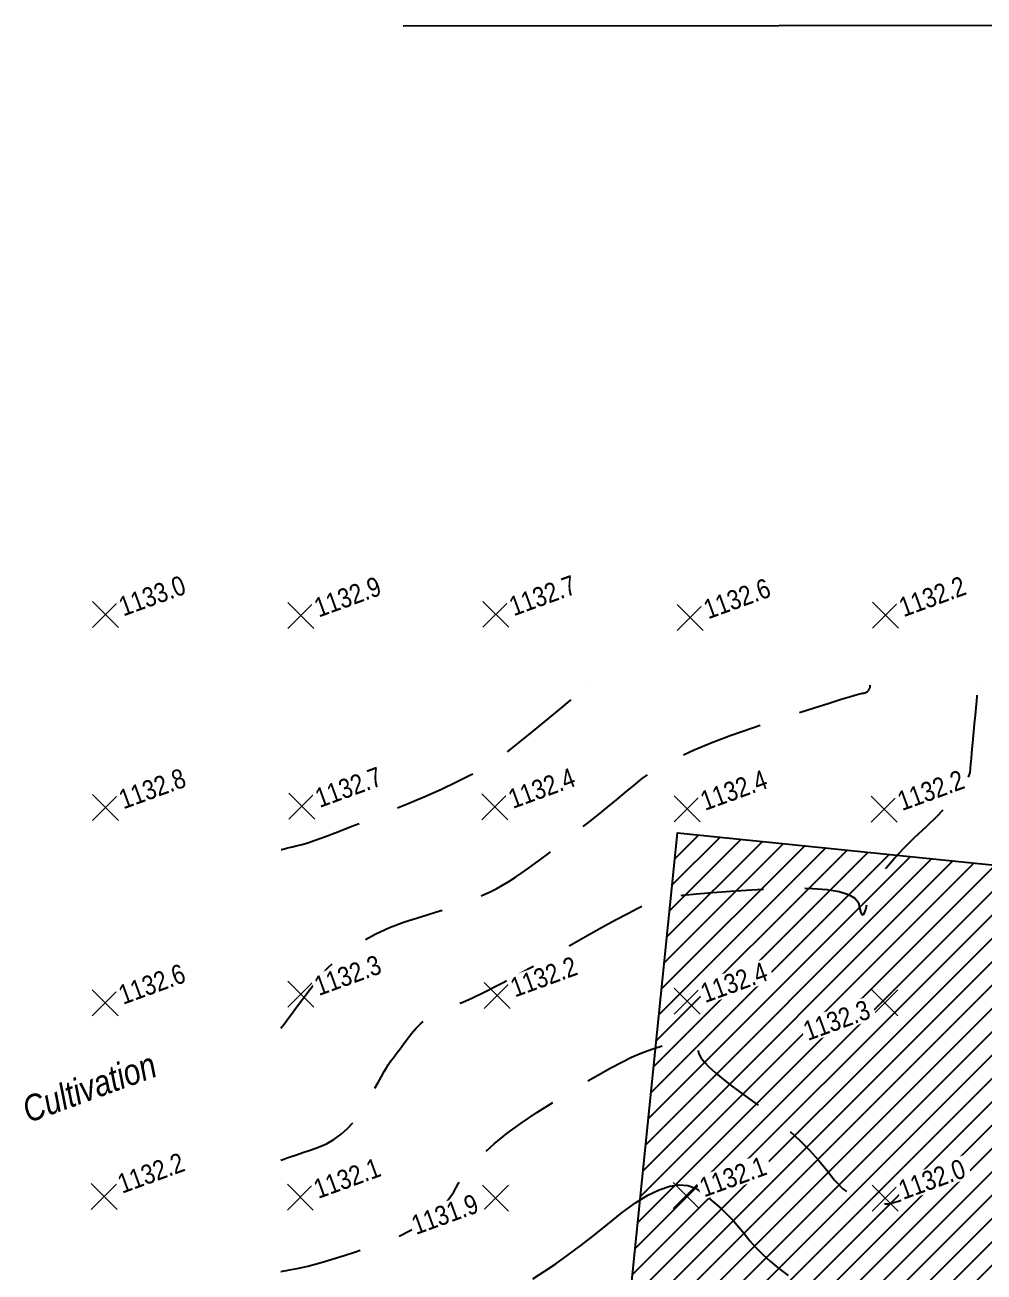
# Model space of a CAD drawing. Extents: x -11065 to -3171, y 5673278 to 5678514.
# Drawn here: x -8697.5 to -8328.4, y 5674255.2 to 5674735.2 of the extents above; entities that cross this region are included whole.
import ezdxf
from ezdxf.enums import TextEntityAlignment as Align

# ---------------------------------------------------------------- set-up
doc = ezdxf.new("R2010")
doc.units = 0
doc.header["$LTSCALE"] = 5
doc.header["$PDMODE"] = 3
doc.header["$PDSIZE"] = 5
doc.linetypes.add('DASHED2', pattern=[9.525, 6.35, -3.175])
for name, color, linetype in [('Contour_Line_Intermediate', 8, 'DASHED2'), ('Contour_Line_Major', 7, 'Continuous'), ('L-TITLEDB', 4, 'Continuous'), ('P-TEMP-ATCO PIPELINES', 104, 'Continuous'), ('P-TEMP-ATCO PIPELINES-H', 71, 'Continuous')]:
    doc.layers.add(name, color=color, linetype=linetype)
for name, color, linetype, lineweight in [('T-ELEVATION', 48, 'Continuous', 18), ('T-ELEVATION-T', 48, 'Continuous', 18), ('T-TEXT', 48, 'Continuous', 18)]:
    doc.layers.add(name, color=color, linetype=linetype, lineweight=lineweight)
doc.styles.add('80LS', font='ARIALNI.TTF', dxfattribs={"height": 10})
doc.styles.add('ELEVATION', font='ARIALN.TTF', dxfattribs={"height": 2.5})

msp = doc.modelspace()

# ---------------------------------------------------------------- hatches: boundary and pattern name
at = {"layer": 'P-TEMP-ATCO PIPELINES-H'}
h = msp.add_hatch(dxfattribs=at)
h.set_pattern_fill('ANSI31', color=256, scale=1.999451)
h.set_pattern_definition([(45, (1126.2447, 2616.3617), (-4.488896226, 4.488896226), [])])
h.paths.add_polyline_path([(-7924.184, 5674054.561), (-7924.243, 5673994.23), (-8148.022, 5674017.04), (-8484.413, 5674051.328), (-8446.397, 5674424.293), (-7923.874, 5674371.032)])

# ---------------------------------------------------------------- linework, layer by layer
at = {"layer": 'Contour_Line_Intermediate', "flags": 128}
for points in [[(-8599.042, 5674298.325), (-8599.042, 5674298.325), (-8598.639, 5674298.461), (-8597.833, 5674298.734), (-8596.624, 5674299.142), (-8595.013, 5674299.687), (-8592.998, 5674300.368), (-8590.58, 5674301.186), (-8587.76, 5674302.139), (-8584.536, 5674303.229), (-8581.48, 5674304.612), (-8578.591, 5674306.288), (-8575.869, 5674308.257), (-8573.314, 5674310.519), (-8570.926, 5674313.074), (-8568.705, 5674315.922), (-8566.651, 5674319.063), (-8564.765, 5674322.498), (-8563.082, 5674325.545), (-8561.603, 5674328.205), (-8560.329, 5674330.479), (-8559.258, 5674332.366), (-8558.391, 5674333.865), (-8557.728, 5674334.978), (-8557.27, 5674335.704), (-8557.015, 5674336.043), (-8556.588, 5674336.611), (-8555.989, 5674337.408), (-8555.219, 5674338.433), (-8554.276, 5674339.687), (-8553.161, 5674341.17), (-8551.875, 5674342.882), (-8550.416, 5674344.822), (-8548.786, 5674346.991), (-8547.055, 5674348.981), (-8545.223, 5674350.793), (-8543.29, 5674352.427), (-8541.256, 5674353.882), (-8539.122, 5674355.158), (-8536.887, 5674356.256), (-8534.551, 5674357.176), (-8532.114, 5674357.916), (-8529.015, 5674359.116), (-8525.255, 5674360.775), (-8520.834, 5674362.894), (-8515.75, 5674365.471), (-8510.005, 5674368.507), (-8503.599, 5674372.003), (-8496.531, 5674375.958), (-8488.801, 5674380.372), (-8481.837, 5674384.309), (-8475.64, 5674387.768), (-8470.209, 5674390.751), (-8465.545, 5674393.257), (-8461.647, 5674395.286), (-8458.516, 5674396.839), (-8456.15, 5674397.914), (-8454.551, 5674398.512), (-8452.043, 5674399.096), (-8448.625, 5674399.668), (-8444.298, 5674400.225), (-8439.061, 5674400.77), (-8432.914, 5674401.301), (-8425.858, 5674401.818), (-8417.892, 5674402.322), (-8409.017, 5674402.813), (-8401.207, 5674402.989), (-8394.461, 5674402.849), (-8388.78, 5674402.395), (-8384.164, 5674401.626), (-8380.613, 5674400.543), (-8378.127, 5674399.144), (-8376.705, 5674397.43), (-8376.349, 5674395.402), (-8375.98, 5674393.924), (-8375.599, 5674392.997), (-8375.206, 5674392.62), (-8374.8, 5674392.794), (-8374.383, 5674393.519), (-8373.954, 5674394.794), (-8373.512, 5674396.62), (-8373.058, 5674398.996), (-8372.08, 5674401.616), (-8370.578, 5674404.478), (-8368.552, 5674407.582), (-8366.001, 5674410.93), (-8362.926, 5674414.52), (-8359.327, 5674418.352), (-8355.204, 5674422.428), (-8350.556, 5674426.746), (-8346.471, 5674430.724), (-8342.949, 5674434.362), (-8339.989, 5674437.66), (-8337.592, 5674440.618), (-8335.758, 5674443.236), (-8334.486, 5674445.515), (-8333.777, 5674447.453), (-8333.631, 5674449.051), (-8333.465, 5674450.865), (-8333.279, 5674452.893), (-8333.074, 5674455.136), (-8332.849, 5674457.593), (-8332.604, 5674460.266), (-8332.34, 5674463.153), (-8332.056, 5674466.255), (-8331.752, 5674469.572), (-8331.486, 5674472.475), (-8331.258, 5674474.962), (-8331.069, 5674477.036), (-8330.917, 5674478.694), (-8330.803, 5674479.938), (-8330.727, 5674480.767), (-8330.689, 5674481.182), (-8330.689, 5674481.182)], [(-8598.994, 5674349.08), (-8598.994, 5674349.08), (-8598.591, 5674349.616), (-8597.786, 5674350.688), (-8596.577, 5674352.295), (-8594.966, 5674354.439), (-8592.952, 5674357.118), (-8590.535, 5674360.334), (-8587.715, 5674364.085), (-8584.493, 5674368.372), (-8580.895, 5674372.36), (-8576.921, 5674376.048), (-8572.572, 5674379.437), (-8567.848, 5674382.527), (-8562.748, 5674385.318), (-8557.273, 5674387.809), (-8551.423, 5674390.001), (-8545.197, 5674391.894), (-8539.48, 5674393.704), (-8534.272, 5674395.431), (-8529.574, 5674397.075), (-8525.384, 5674398.637), (-8521.703, 5674400.115), (-8518.531, 5674401.511), (-8515.869, 5674402.823), (-8513.715, 5674404.053), (-8511.334, 5674405.515), (-8508.725, 5674407.21), (-8505.889, 5674409.137), (-8502.826, 5674411.296), (-8499.535, 5674413.688), (-8496.016, 5674416.312), (-8492.27, 5674419.168), (-8488.297, 5674422.257), (-8484.42, 5674425.296), (-8480.641, 5674428.283), (-8476.959, 5674431.221), (-8473.374, 5674434.107), (-8469.886, 5674436.943), (-8466.496, 5674439.728), (-8463.202, 5674442.463), (-8460.006, 5674445.147), (-8456.09, 5674447.859), (-8451.455, 5674450.599), (-8446.101, 5674453.366), (-8440.027, 5674456.162), (-8433.234, 5674458.986), (-8425.721, 5674461.838), (-8417.489, 5674464.718), (-8408.537, 5674467.625), (-8400.654, 5674470.173), (-8393.838, 5674472.362), (-8388.09, 5674474.191), (-8383.411, 5674475.66), (-8379.799, 5674476.77), (-8377.254, 5674477.52), (-8375.778, 5674477.91), (-8375.37, 5674477.941), (-8374.988, 5674477.991), (-8374.632, 5674478.059), (-8374.303, 5674478.147), (-8374.001, 5674478.254), (-8373.725, 5674478.38), (-8373.475, 5674478.525), (-8373.251, 5674478.689), (-8373.054, 5674478.872), (-8372.88, 5674479.056), (-8372.728, 5674479.241), (-8372.598, 5674479.427), (-8372.491, 5674479.613), (-8372.406, 5674479.801), (-8372.344, 5674479.99), (-8372.304, 5674480.18), (-8372.287, 5674480.371), (-8372.271, 5674480.538), (-8372.258, 5674480.681), (-8372.247, 5674480.801), (-8372.239, 5674480.896), (-8372.232, 5674480.968), (-8372.228, 5674481.015), (-8372.225, 5674481.039), (-8372.225, 5674481.039)], [(-8598.884, 5674417.811), (-8598.884, 5674417.811), (-8598.676, 5674417.86), (-8598.26, 5674417.959), (-8597.636, 5674418.107), (-8596.805, 5674418.304), (-8595.765, 5674418.55), (-8594.518, 5674418.846), (-8593.062, 5674419.191), (-8591.399, 5674419.585), (-8588.975, 5674420.326), (-8585.789, 5674421.415), (-8581.842, 5674422.851), (-8577.134, 5674424.634), (-8571.664, 5674426.764), (-8565.434, 5674429.242), (-8558.442, 5674432.067), (-8550.689, 5674435.239), (-8543.593, 5674438.257), (-8537.155, 5674441.121), (-8531.373, 5674443.831), (-8526.249, 5674446.387), (-8521.783, 5674448.788), (-8517.973, 5674451.036), (-8514.821, 5674453.129), (-8512.326, 5674455.069), (-8509.774, 5674457.076), (-8507.164, 5674459.151), (-8504.497, 5674461.293), (-8501.772, 5674463.504), (-8498.99, 5674465.782), (-8496.15, 5674468.128), (-8493.253, 5674470.541), (-8490.298, 5674473.022), (-8487.713, 5674475.193), (-8485.496, 5674477.054), (-8483.65, 5674478.605), (-8482.172, 5674479.845), (-8481.064, 5674480.776), (-8480.326, 5674481.396), (-8479.956, 5674481.706), (-8479.956, 5674481.706)], [(-8599.071, 5674255.416), (-8599.071, 5674255.416), (-8598.844, 5674255.459), (-8598.389, 5674255.546), (-8597.708, 5674255.675), (-8596.799, 5674255.848), (-8595.663, 5674256.064), (-8594.3, 5674256.323), (-8592.71, 5674256.625), (-8590.893, 5674256.971), (-8588.598, 5674257.511), (-8585.827, 5674258.246), (-8582.578, 5674259.176), (-8578.853, 5674260.301), (-8574.65, 5674261.621), (-8569.971, 5674263.136), (-8564.814, 5674264.846), (-8559.181, 5674266.751), (-8554.007, 5674268.863), (-8549.292, 5674271.182), (-8545.037, 5674273.708), (-8541.242, 5674276.442), (-8537.906, 5674279.383), (-8535.03, 5674282.531), (-8532.613, 5674285.886), (-8530.656, 5674289.449), (-8528.11, 5674293.094), (-8524.976, 5674296.82), (-8521.253, 5674300.629), (-8516.942, 5674304.52), (-8512.042, 5674308.493), (-8506.554, 5674312.548), (-8500.477, 5674316.686), (-8493.812, 5674320.905), (-8487.634, 5674324.726), (-8481.943, 5674328.15), (-8476.739, 5674331.175), (-8472.022, 5674333.803), (-8467.793, 5674336.032), (-8464.05, 5674337.864), (-8460.795, 5674339.297), (-8458.027, 5674340.333), (-8455.461, 5674341.247), (-8453.097, 5674342.039), (-8450.935, 5674342.71), (-8448.975, 5674343.26), (-8447.217, 5674343.688), (-8445.661, 5674343.995), (-8444.307, 5674344.18), (-8443.155, 5674344.243), (-8442.122, 5674344.154), (-8441.207, 5674343.912), (-8440.411, 5674343.517), (-8439.733, 5674342.969), (-8439.174, 5674342.268), (-8438.733, 5674341.415), (-8438.41, 5674340.408), (-8438.206, 5674339.249), (-8437.434, 5674337.813), (-8436.094, 5674336.1), (-8434.186, 5674334.111), (-8431.71, 5674331.845), (-8428.665, 5674329.303), (-8425.052, 5674326.484), (-8420.871, 5674323.389), (-8416.123, 5674320.017), (-8411.59, 5674316.575), (-8407.273, 5674313.063), (-8403.173, 5674309.482), (-8399.288, 5674305.832), (-8395.62, 5674302.111), (-8392.168, 5674298.321), (-8388.933, 5674294.461), (-8385.913, 5674290.532), (-8382.769, 5674287.296), (-8379.5, 5674284.756), (-8376.107, 5674282.91), (-8372.59, 5674281.758), (-8368.948, 5674281.3), (-8365.182, 5674281.537), (-8361.291, 5674282.469), (-8357.275, 5674284.094), (-8353.07, 5674285.889), (-8348.675, 5674287.852), (-8344.09, 5674289.983), (-8339.315, 5674292.284), (-8334.35, 5674294.753), (-8329.196, 5674297.39), (-8323.851, 5674300.196), (-8318.317, 5674303.171), (-8313.299, 5674305.898), (-8308.797, 5674308.377), (-8304.812, 5674310.608), (-8301.343, 5674312.592), (-8298.39, 5674314.327), (-8295.954, 5674315.815), (-8294.034, 5674317.055), (-8292.631, 5674318.047), (-8290.967, 5674319.089), (-8289.042, 5674320.18), (-8286.856, 5674321.319), (-8284.41, 5674322.509), (-8281.703, 5674323.747), (-8278.735, 5674325.035), (-8275.507, 5674326.372), (-8272.018, 5674327.758), (-8269.362, 5674329.92), (-8267.539, 5674332.858), (-8266.549, 5674336.572), (-8266.393, 5674341.061), (-8267.07, 5674346.327), (-8268.58, 5674352.368), (-8270.923, 5674359.186), (-8274.099, 5674366.779), (-8277.007, 5674373.642), (-8279.647, 5674379.775), (-8282.018, 5674385.179), (-8284.121, 5674389.852), (-8285.956, 5674393.795), (-8287.522, 5674397.008), (-8288.82, 5674399.491), (-8289.849, 5674401.244), (-8290.606, 5674403.721), (-8291.089, 5674406.923), (-8291.3, 5674410.849), (-8291.237, 5674415.5), (-8290.901, 5674420.875), (-8290.292, 5674426.974), (-8289.411, 5674433.798), (-8288.256, 5674441.346), (-8286.297, 5674447.953), (-8283.535, 5674453.617), (-8279.969, 5674458.339), (-8275.599, 5674462.119), (-8270.425, 5674464.957), (-8264.448, 5674466.854), (-8257.667, 5674467.808), (-8250.083, 5674467.82), (-8242.322, 5674468.01), (-8234.387, 5674468.379), (-8226.275, 5674468.925), (-8217.988, 5674469.651), (-8209.526, 5674470.554), (-8200.887, 5674471.635), (-8192.074, 5674472.895), (-8183.084, 5674474.333), (-8175.2, 5674475.596), (-8168.419, 5674476.685), (-8162.744, 5674477.599), (-8158.173, 5674478.339), (-8154.707, 5674478.903), (-8152.345, 5674479.294), (-8151.088, 5674479.509), (-8150.936, 5674479.55), (-8150.784, 5674479.59), (-8150.634, 5674479.631), (-8150.485, 5674479.671), (-8150.337, 5674479.71), (-8150.19, 5674479.75), (-8150.044, 5674479.789), (-8149.899, 5674479.828), (-8149.755, 5674479.866), (-8149.611, 5674479.889), (-8149.468, 5674479.897), (-8149.325, 5674479.888), (-8149.183, 5674479.864), (-8149.041, 5674479.824), (-8148.899, 5674479.769), (-8148.757, 5674479.698), (-8148.616, 5674479.611), (-8148.442, 5674479.504), (-8148.235, 5674479.376), (-8147.994, 5674479.229), (-8147.721, 5674479.061), (-8147.415, 5674478.872), (-8147.075, 5674478.664), (-8146.703, 5674478.435), (-8146.297, 5674478.186), (-8144.845, 5674477.317), (-8142.345, 5674475.829), (-8138.797, 5674473.722), (-8134.203, 5674470.996), (-8128.561, 5674467.65), (-8121.871, 5674463.685), (-8114.134, 5674459.1), (-8105.35, 5674453.896), (-8097.648, 5674449.343), (-8091.028, 5674445.441), (-8085.489, 5674442.189), (-8081.032, 5674439.587), (-8077.656, 5674437.637), (-8075.363, 5674436.337), (-8074.151, 5674435.688), (-8074.021, 5674435.689), (-8072.76, 5674435.704), (-8070.369, 5674435.731), (-8066.848, 5674435.772), (-8062.197, 5674435.825), (-8056.416, 5674435.891), (-8049.504, 5674435.97), (-8041.462, 5674436.063), (-8032.289, 5674436.168), (-8023.853, 5674436.938), (-8016.152, 5674438.373), (-8009.186, 5674440.472), (-8002.957, 5674443.237), (-7997.463, 5674446.666), (-7992.705, 5674450.761), (-7988.682, 5674455.52), (-7985.395, 5674460.944), (-7982.519, 5674465.69), (-7980.054, 5674469.758), (-7977.999, 5674473.148), (-7976.356, 5674475.86), (-7975.123, 5674477.894), (-7974.302, 5674479.25), (-7973.891, 5674479.928), (-7973.891, 5674479.928)]]:
    msp.add_lwpolyline(points, dxfattribs=at)
at = {"layer": 'Contour_Line_Major', "flags": 128}
msp.add_lwpolyline([(-8502.025, 5674252.63), (-8497.694, 5674255.398), (-8493.172, 5674258.457), (-8488.459, 5674261.809), (-8483.556, 5674265.453), (-8478.461, 5674269.389), (-8473.175, 5674273.617), (-8467.698, 5674278.137), (-8462.581, 5674281.861), (-8457.824, 5674284.79), (-8453.426, 5674286.923), (-8449.388, 5674288.26), (-8445.709, 5674288.802), (-8442.39, 5674288.547), (-8439.431, 5674287.497), (-8436.831, 5674285.651), (-8434.303, 5674283.706), (-8431.846, 5674281.661), (-8429.46, 5674279.517), (-8427.145, 5674277.274), (-8424.902, 5674274.931), (-8422.731, 5674272.489), (-8420.63, 5674269.948), (-8418.601, 5674267.308), (-8416.261, 5674264.652), (-8413.612, 5674261.983), (-8410.651, 5674259.298), (-8407.381, 5674256.6), (-8403.8, 5674253.886)], dxfattribs=at)
at = {"layer": 'L-TITLEDB', "flags": 128}
msp.add_lwpolyline([(-7973.504, 5674735.151), (-8551.984, 5674734.638)], dxfattribs=at)
at = {"layer": 'T-ELEVATION'}
for p in [(-8666.502, 5674508.251, 5665), (-8591.317, 5674507.836, 5664.5), (-8516.272, 5674508.336, 5663.5), (-8441.472, 5674507.151, 5663), (-8366.297, 5674507.966, 5661), (-8666.462, 5674434.026, 5664), (-8590.942, 5674434.571, 5663.5), (-8516.617, 5674434.206, 5662), (-8442.697, 5674433.446, 5662), (-8366.877, 5674433.376, 5661), (-8591.282, 5674362.196, 5661.5), (-8515.827, 5674361.636, 5661), (-8666.607, 5674358.816, 5663), (-8442.642, 5674359.476, 5662), (-8366.552, 5674358.801, 5661.5), (-8667.057, 5674284.361, 5661), (-8591.522, 5674284.101, 5660.5), (-8516.362, 5674283.681, 5659.5), (-8443.022, 5674284.691, 5660.5), (-8366.457, 5674283.721, 5660)]:
    msp.add_point(p, dxfattribs=at)

# ---------------------------------------------------------------- texts
at = {"layer": 'T-TEXT', "style": '80LS'}
msp.add_text('Cultivation', height=9.99726, rotation=20, dxfattribs=at).set_placement((-8672.73, 5674326.376), align=Align.MIDDLE_CENTER)

# ---------------------------------------------------------------- next in the draw order: texts
at = {"layer": 'T-ELEVATION-T', "char_height": 7.5, "width": 27.31517, "attachment_point": 1, "rotation": 20, "style": 'ELEVATION', "bg_fill": 3, "box_fill_scale": 1.1, "bg_fill_color": 256, "bg_fill_transparency": 0}
for s, insert in [('1133.0', (-8662.17, 5674514.536)), ('1132.9', (-8586.985, 5674514.121)), ('1132.7', (-8511.94, 5674514.621)), ('1132.6', (-8437.14, 5674513.436)), ('1132.2', (-8361.965, 5674514.251)), ('1132.8', (-8662.13, 5674440.311)), ('1132.7', (-8586.61, 5674440.856)), ('1132.4', (-8512.285, 5674440.491)), ('1132.4', (-8438.365, 5674439.731)), ('1132.2', (-8362.545, 5674439.661)), ('1132.6', (-8662.275, 5674365.101)), ('1132.3', (-8586.95, 5674368.481)), ('1132.2', (-8511.495, 5674367.921)), ('1132.4', (-8438.31, 5674365.761)), ('1132.3', (-8398.803, 5674351.184)), ('1132.2', (-8662.637, 5674292.404)), ('1132.1', (-8587.19, 5674290.386)), ('1132.1', (-8438.69, 5674290.976)), ('1132.0', (-8362.125, 5674290.006)), ('1131.9', (-8549.563, 5674276.516))]:
    msp.add_mtext(s, dxfattribs=dict(at, insert=insert))

# ---------------------------------------------------------------- next in the draw order: linework, layer by layer
at = {"layer": 'P-TEMP-ATCO PIPELINES', "flags": 128}
msp.add_lwpolyline([(-7924.184, 5674054.561), (-7924.243, 5673994.23), (-8148.022, 5674017.04), (-8484.413, 5674051.328), (-8446.397, 5674424.293), (-7923.874, 5674371.032)], close=True, dxfattribs=at)

doc.saveas('drawing.dxf')
